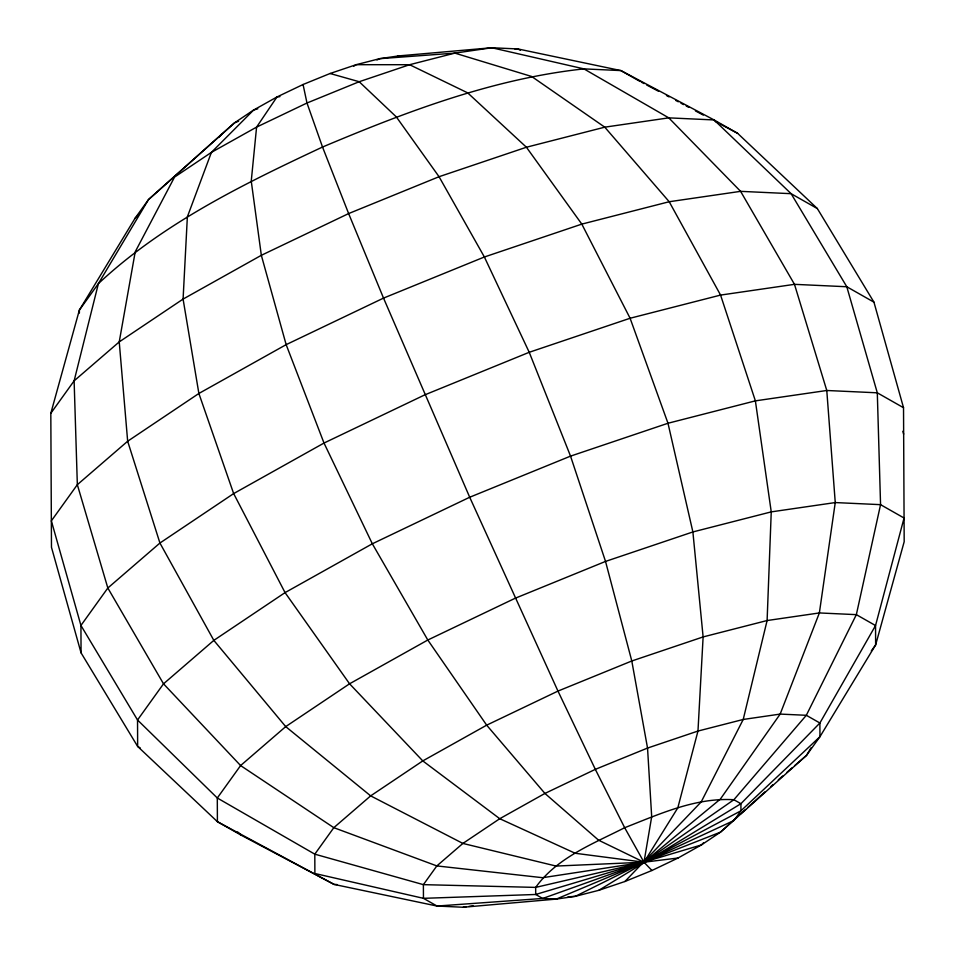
<?xml version="1.0" encoding="UTF-8"?>
<svg xmlns="http://www.w3.org/2000/svg" width="955" height="955" viewBox="0 0 955 955"><rect width="100%" height="100%" fill="white"/><g stroke="black" fill="none" stroke-linecap="round" stroke-linejoin="round"><path stroke-width="1.43" d="M50.818 413.288L79.361 310.1L135.037 218.313L148.491 199.595L234.5 122.861L253.588 110.064L276.962 96.98L303.057 84.506L330.084 73.499L356.191 64.689L379.613 58.685L398.736 55.903L491.825 47.75L517.98 48.956L620.917 70.586L714.077 119.948L737.594 133.306L817.349 208.572L873.944 302.162L903.526 407.713L904.182 541.712L875.639 644.9L819.963 736.687L806.509 755.405L720.5 832.139L701.412 844.936L678.038 858.02L651.943 870.494L624.916 881.501L598.809 890.311L575.388 896.315L556.264 899.097L463.175 907.25L437.02 906.044L334.083 884.414L240.923 835.052L217.406 821.694L137.651 746.428L81.056 652.838L51.474 547.287L50.818 413.288L74.12 380.854L119.232 341.902L183.085 299.082L261.336 255.307L348.635 213.574L439.049 176.711L526.42 147.237L604.766 127.17L668.775 117.859L714.077 119.948L791.122 193.686L817.349 208.572M811.07 747.765L806.509 755.405L794.572 765.719M219.28 136.923L221.023 134.5M871.306 650.916L875.639 644.9L875.544 625.549L904.063 518.016L880.558 504.658L835.255 502.569L771.246 511.88L692.888 531.947L605.53 561.421L515.115 598.284L427.804 640.017L349.566 683.792L285.712 726.612L240.6 765.564L217.298 797.998L217.406 821.694L334.083 884.414L337.043 884.545M624.916 881.501L701.221 801.89L743.217 719.461L767.104 620.535L771.246 511.88L755.381 400.861L720.571 295.083L669.204 201.732L604.766 127.17L531.66 76.484L454.867 53.122L379.613 58.685L376.974 59.998M703.477 842.871L701.412 844.936L535.695 894.477L423.459 898.333L314.887 873.503L314.804 854.164L333.82 827.675L370.659 795.873L422.79 760.908L486.68 725.167L557.971 691.086L631.792 660.991L703.119 636.925L767.104 620.535L819.366 612.943L856.349 614.65L875.544 625.549L819.891 723.007L740.913 803.716L598.809 890.311M135.037 218.313L138.284 215.269M735.768 818.328L720.5 832.139L643.98 862.21L556.264 899.097L542.726 898.464L437.02 906.044L423.459 898.333L423.387 884.652L436.841 865.922L462.889 843.432L499.752 818.71L544.923 793.438L595.335 769.348L647.538 748.063L697.974 731.053L743.217 719.461L780.163 714.089L806.318 715.295L819.891 723.007L819.963 736.687L740.949 810.807L733.977 820.5L643.98 862.21L575.388 896.315L568.01 896.864M740.125 814.388L745.58 809.458M747.753 807.488L765.206 791.707M770.649 786.777L772.834 784.795M778.277 779.865L782.634 776.021M786.98 772.273L792.399 767.593M353.684 66.253L356.191 64.689L409.623 64.713L454.867 53.122L491.825 47.75L583.923 68.879L620.917 70.586L640.113 81.497M395.991 57.061L398.736 55.903M238.595 121.249L234.5 122.861L148.491 199.595L98.389 283.623L79.361 310.1L79.384 313.073M257.79 108.798L253.588 110.064L211.401 152.382L174.538 177.105L135.216 251.81L119.232 341.902L127.66 441.234L159.927 543.037L213.836 640.375L285.712 726.612L370.659 795.873L462.889 843.432L556.108 866.066L643.98 862.21L678.038 858.02M463.175 907.25L466.028 906.832M468.869 906.426L473.131 905.806M279.934 96.622L276.962 96.98L256.585 127.111L211.401 152.382L187.359 216.845L183.085 299.082L198.879 393.472L233.653 493.592L285.056 592.613L349.566 683.792L422.79 760.908L499.752 818.71L575.197 853.269L643.98 862.21L740.949 810.807L740.913 803.716L733.882 799.729C695.706 797.389 659.451 814.09 624.666 827.71C593.162 843.754 556.884 857.674 535.671 887.398L535.695 894.477L542.726 898.464L643.98 862.21L733.882 799.729L806.318 715.295L856.349 614.65L880.558 504.658L877.299 392.815L846.799 286.751L791.122 193.686L740.603 191.346L669.204 201.732L581.81 224.115L484.376 256.99L383.528 298.103L286.154 344.648L198.879 393.472L127.66 441.234L77.343 484.686L51.355 520.857L80.936 625.465L137.532 719.998L217.298 797.998L314.804 854.164L423.387 884.652L535.671 887.398L643.98 862.21L720.345 799.108L780.163 714.089L819.366 612.943L835.255 502.569L826.779 390.488L794.488 284.339L740.603 191.346L668.775 117.859L583.923 68.879C492.852 78.716 406.388 111.735 322.527 147.034C243.31 184.136 162.887 223.339 98.389 283.623L74.12 380.854L77.343 484.686L107.831 588.017L163.52 683.828L240.6 765.564L333.82 827.675L436.841 865.922L542.631 877.705L643.98 862.21L677.799 807.882L697.974 731.053L703.119 636.925L692.888 531.947L667.987 423.256L630.097 318.254L581.81 224.115L526.42 147.237L467.687 92.874L409.623 64.713L359.187 81.724L306.985 103.009L256.585 127.111L251.249 181.104L261.336 255.307L286.154 344.648L324.008 443.048L372.331 543.789L427.804 640.017L486.68 725.167L544.923 793.438L598.582 840.185L643.98 862.21L651.943 870.494M515.043 49.171L517.98 48.956L520.439 50.364M330.084 73.499L359.187 81.724L396.349 116.928L439.049 176.711L484.376 256.99L529.225 352.288L570.541 456.132L605.53 561.421L631.792 660.991L647.538 748.063L651.692 816.692L643.98 862.21L624.666 827.71L595.335 769.348L557.971 691.086L469.705 497.245L383.528 298.103L348.635 213.574L322.527 147.034L306.985 103.009L303.057 84.506M641.426 82.19L644.064 83.586M646.69 84.995L658.556 91.298M666.459 95.5L669.085 96.897M675.674 100.394L678.313 101.791M680.951 103.2L683.577 104.596M686.215 105.993L688.853 107.402M695.431 110.899L703.334 115.101M715.2 121.404L717.826 122.801M720.464 124.198L737.594 133.306M873.944 302.162L846.799 286.751L794.488 284.339L720.571 295.083L630.097 318.254L529.225 352.288L424.82 394.857L324.008 443.048L233.653 493.592L159.927 543.037L107.831 588.017L80.936 625.465L81.056 652.838M903.526 407.713L877.299 392.815L826.779 390.488L755.381 400.861L667.987 423.256L570.541 456.132L469.705 497.245L372.331 543.789L285.056 592.613L213.836 640.375L163.52 683.828L137.532 719.998L137.651 746.428L140.146 747.849M237.711 831.972L240.923 835.052M902.833 431.278L903.645 434.143"/></g></svg>
